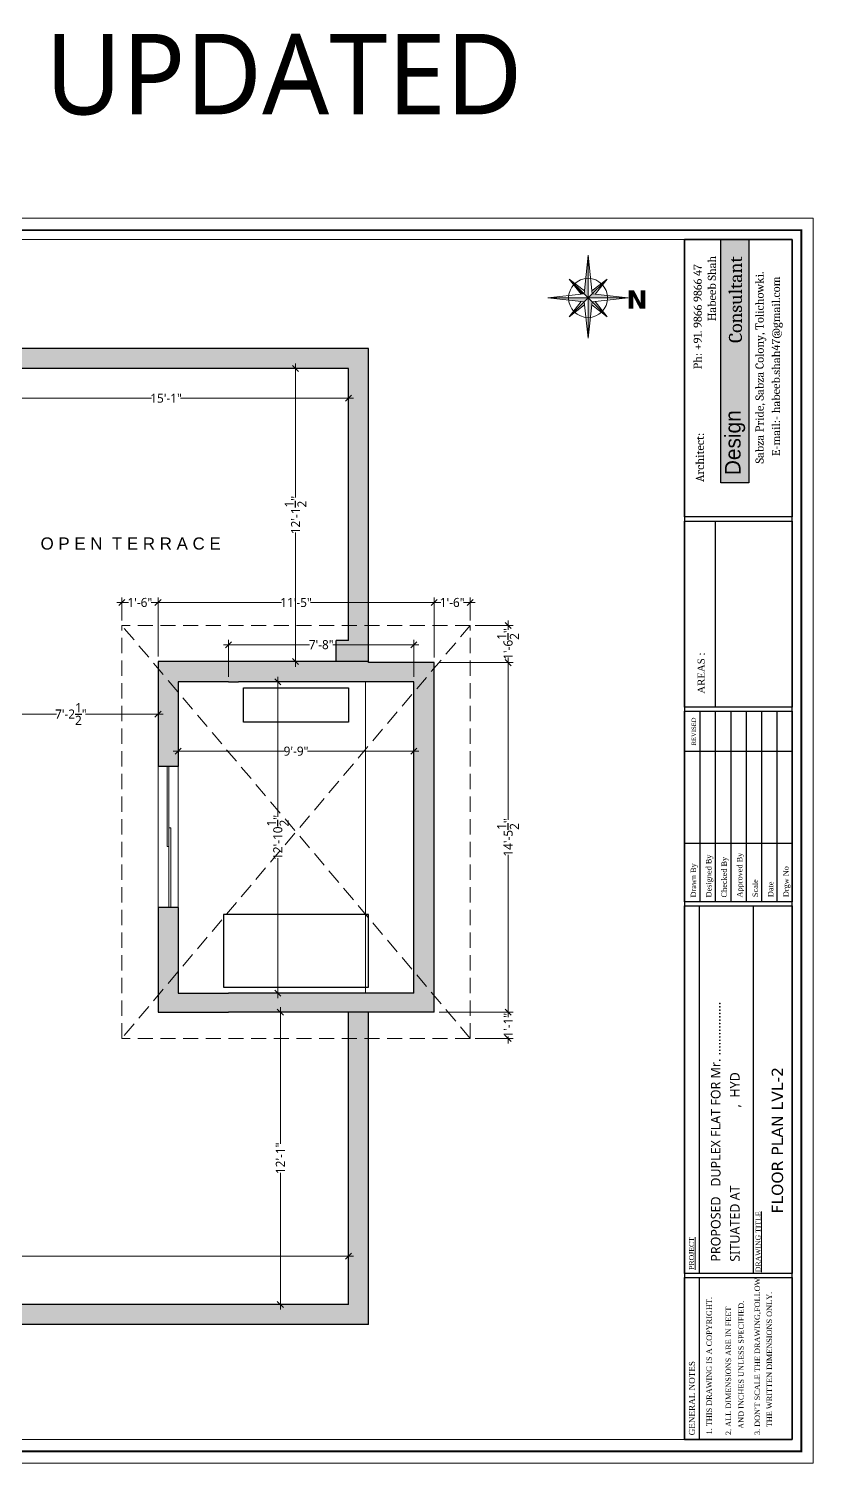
# Model space of a CAD drawing. Header units: inches. Extents: x -179 to 4134, y -2155 to 815.
# Drawn here: x 3745 to 4134, y -1887 to -1175 of the extents above; entities that cross this region are included whole.
import ezdxf
from ezdxf.enums import TextEntityAlignment as Align

# ---------------------------------------------------------------- set-up
doc = ezdxf.new("R2010")
doc.units = ezdxf.units.IN
doc.header["$LTSCALE"] = 5
doc.linetypes.add('DASHED', pattern=[0.75, 0.5, -0.25])
for name, color, linetype, lineweight in [('Balcony', 1, 'Continuous', 13), ('Furniture-New', 217, 'Continuous', 5), ('STEP', 25, 'Continuous', 15), ('text', 7, 'Continuous', 5), ('title', 7, 'Continuous', 5), ('wall', 7, 'Continuous', 30), ('wall hatch', 252, 'Continuous', 5)]:
    doc.layers.add(name, color=color, linetype=linetype, lineweight=lineweight)
doc.styles.add('Cambria', font='Cambria.ttf', dxfattribs={"height": 5})
doc.styles.add('irfan', font='trebuc.ttf')
doc.styles.add('KARUN', font='arial.ttf')
doc.styles.add('OPTIMA', font='vinet.ttf')
doc.styles.add('raj', font='times.ttf')
doc.styles.add('TNR', font='trebuc.ttf')
doc.dimstyles.new('IRFAN', dxfattribs={"dimtxt": 4.5, "dimasz": 3, "dimexe": 2.5, "dimexo": 2.5, "dimgap": 0.09, "dimtad": 0, "dimdec": 1, "dimzin": 3, "dimdsep": 46, "dimlunit": 4, "dimtxsty": 'irfan', "dimblk": 'OBLIQUE', "dimcen": 2, "dimdle": 2.5, "dimclrd": 251, "dimclre": 251, "dimclrt": 7, "dimadec": 0, "dimazin": 0, "dimtm": 1e-09, "dimtfac": 1, "dimtdec": 1, "dimtofl": 0, "dimtmove": 0, "dimatfit": 3, "dimfxl": 2, "dimtolj": 1, "dimtzin": 0, "dimlwd": 0, "dimlwe": -1, "dimarcsym": 0})

# ---------------------------------------------------------------- blocks, each defined once
blk = doc.blocks.new('_Oblique')
at = {"color": 0, "linetype": 'ByBlock', "lineweight": -2}
blk.add_line((-0.5, -0.5), (0.5, 0.5), dxfattribs=at)
blk = doc.blocks.new('*D371')
at = {"layer": 'Defpoints', "color": 0, "lineweight": 25, "ltscale": 0.25, "transparency": 16777216}
for p in [(3722.38, -1358.11), (3722.38, -1358.75), (3903.38, -1358.11)]:
    blk.add_point(p, dxfattribs=at)
at = {"layer": 'Furniture-New', "color": 251, "lineweight": 0, "ltscale": 0.25, "transparency": 16777216}
for p, q in [((3719.88, -1358.75), (3805.69, -1358.75)), ((3905.88, -1358.75), (3820.07, -1358.75))]:
    blk.add_line(p, q, dxfattribs=at)
at = {"layer": 'Furniture-New', "color": 251, "ltscale": 0.25, "transparency": 16777216}
for p, q in [((3722.38, -1360.61), (3722.38, -1361.25)), ((3903.38, -1360.61), (3903.38, -1361.25))]:
    blk.add_line(p, q, dxfattribs=at)
at = {"layer": 'Furniture-New', "color": 251, "lineweight": 0, "ltscale": 0.25, "transparency": 16777216, "xscale": 3, "yscale": 3, "zscale": 3, "rotation": 180}
blk.add_blockref('_Oblique', (3722.38, -1358.75), dxfattribs=at)
at = {"layer": 'Furniture-New', "color": 251, "lineweight": 0, "ltscale": 0.25, "transparency": 16777216, "xscale": 3, "yscale": 3, "zscale": 3}
blk.add_blockref('_Oblique', (3903.38, -1358.75), dxfattribs=at)
at = {"layer": 'Furniture-New', "color": 7, "lineweight": 25, "ltscale": 0.25, "transparency": 16777216, "insert": (3812.88, -1358.75), "char_height": 4.5, "attachment_point": 5, "style": 'irfan'}
blk.add_mtext('\\A1;15\'-1"', dxfattribs=at)
blk = doc.blocks.new('*D372')
at = {"layer": 'Defpoints', "color": 0, "lineweight": 25, "ltscale": 0.25, "transparency": 16777216}
for p in [(3877.18, -1343.99), (3877.18, -1343.99), (3877.18, -1489.49)]:
    blk.add_point(p, dxfattribs=at)
at = {"layer": 'Furniture-New', "color": 251, "lineweight": 0, "ltscale": 0.25, "transparency": 16777216}
for p, q in [((3877.18, -1341.49), (3877.18, -1408.08)), ((3877.18, -1491.99), (3877.18, -1425.4))]:
    blk.add_line(p, q, dxfattribs=at)
at = {"layer": 'Furniture-New', "color": 251, "lineweight": 0, "ltscale": 0.25, "transparency": 16777216, "xscale": 3, "yscale": 3, "zscale": 3}
for p, rotation in [((3877.18, -1343.99), 90), ((3877.18, -1489.49), 270)]:
    blk.add_blockref('_Oblique', p, dxfattribs=dict(at, rotation=rotation))
at = {"layer": 'Furniture-New', "color": 7, "lineweight": 25, "ltscale": 0.25, "transparency": 16777216, "insert": (3877.18, -1416.74), "char_height": 4.5, "attachment_point": 5, "rotation": 90, "style": 'irfan'}
blk.add_mtext('\\A1;12\'-1{\\H1x;\\S1/2;}"', dxfattribs=at)
blk = doc.blocks.new('*D373')
at = {"layer": 'Defpoints', "color": 0, "lineweight": 25, "ltscale": 0.25, "transparency": 16777216}
for p in [(3878.7, -1663.49), (3869.6, -1808.49), (3878.7, -1808.49)]:
    blk.add_point(p, dxfattribs=at)
at = {"layer": 'Furniture-New', "color": 251, "ltscale": 0.25, "transparency": 16777216}
for p, q in [((3876.2, -1663.49), (3867.1, -1663.49)), ((3876.2, -1808.49), (3867.1, -1808.49))]:
    blk.add_line(p, q, dxfattribs=at)
at = {"layer": 'Furniture-New', "color": 251, "lineweight": 0, "ltscale": 0.25, "transparency": 16777216}
for p, q in [((3869.6, -1660.99), (3869.6, -1728.8)), ((3869.6, -1810.99), (3869.6, -1743.18))]:
    blk.add_line(p, q, dxfattribs=at)
at = {"layer": 'Furniture-New', "color": 251, "lineweight": 0, "ltscale": 0.25, "transparency": 16777216, "xscale": 3, "yscale": 3, "zscale": 3}
for p, rotation in [((3869.6, -1663.49), 90), ((3869.6, -1808.49), 270)]:
    blk.add_blockref('_Oblique', p, dxfattribs=dict(at, rotation=rotation))
at = {"layer": 'Furniture-New', "color": 7, "lineweight": 25, "ltscale": 0.25, "transparency": 16777216, "insert": (3869.6, -1735.99), "char_height": 4.5, "attachment_point": 5, "rotation": 90, "style": 'irfan'}
blk.add_mtext('\\A1;12\'-1"', dxfattribs=at)
blk = doc.blocks.new('*D376')
at = {"layer": 'Defpoints', "color": 0, "lineweight": 25, "ltscale": 0.25, "transparency": 16777216}
for p in [(3395.88, -1784.51), (3395.88, -1784.64), (3903.38, -1784.64)]:
    blk.add_point(p, dxfattribs=at)
at = {"layer": 'Furniture-New', "color": 251, "lineweight": 0, "ltscale": 0.25, "transparency": 16777216}
for p, q in [((3393.38, -1784.51), (3640.7, -1784.51)), ((3905.88, -1784.51), (3658.56, -1784.51))]:
    blk.add_line(p, q, dxfattribs=at)
at = {"layer": 'Furniture-New', "color": 251, "ltscale": 0.25, "transparency": 16777216}
for p, q in [((3395.88, -1782.14), (3395.88, -1782.01)), ((3903.38, -1782.14), (3903.38, -1782.01))]:
    blk.add_line(p, q, dxfattribs=at)
at = {"layer": 'Furniture-New', "color": 251, "lineweight": 0, "ltscale": 0.25, "transparency": 16777216, "xscale": 3, "yscale": 3, "zscale": 3, "rotation": 180.0000000000001}
blk.add_blockref('_Oblique', (3395.88, -1784.51), dxfattribs=at)
at = {"layer": 'Furniture-New', "color": 251, "lineweight": 0, "ltscale": 0.25, "transparency": 16777216, "xscale": 3, "yscale": 3, "zscale": 3}
blk.add_blockref('_Oblique', (3903.38, -1784.51), dxfattribs=at)
at = {"layer": 'Furniture-New', "color": 7, "lineweight": 25, "ltscale": 0.25, "transparency": 16777216, "insert": (3649.63, -1784.51), "char_height": 4.5, "attachment_point": 5, "style": 'irfan'}
blk.add_mtext('\\A1;42\'-3{\\H1x;\\S1/2;}"', dxfattribs=at)
blk = doc.blocks.new('*D377')
at = {"layer": 'Defpoints', "color": 0, "lineweight": 25, "ltscale": 0.25, "transparency": 16777216}
for p in [(3867.57, -1499.49), (3867.57, -1653.99), (3868.32, -1653.99)]:
    blk.add_point(p, dxfattribs=at)
at = {"layer": 'Furniture-New', "color": 251, "lineweight": 0, "ltscale": 0.25, "transparency": 16777216}
for p, q in [((3868.32, -1496.99), (3868.32, -1566.45)), ((3868.32, -1656.49), (3868.32, -1587.03))]:
    blk.add_line(p, q, dxfattribs=at)
at = {"layer": 'Furniture-New', "color": 251, "ltscale": 0.25, "transparency": 16777216}
for p, q in [((3870.07, -1499.49), (3870.82, -1499.49)), ((3870.07, -1653.99), (3870.82, -1653.99))]:
    blk.add_line(p, q, dxfattribs=at)
at = {"layer": 'Furniture-New', "color": 251, "lineweight": 0, "ltscale": 0.25, "transparency": 16777216, "xscale": 3, "yscale": 3, "zscale": 3}
for p, rotation in [((3868.32, -1499.49), 90), ((3868.32, -1653.99), 270)]:
    blk.add_blockref('_Oblique', p, dxfattribs=dict(at, rotation=rotation))
at = {"layer": 'Furniture-New', "color": 7, "lineweight": 25, "ltscale": 0.25, "transparency": 16777216, "insert": (3868.32, -1576.74), "char_height": 4.5, "attachment_point": 5, "rotation": 90, "style": 'irfan'}
blk.add_mtext('\\A1;12\'-10{\\H1x;\\S1/2;}"', dxfattribs=at)
blk = doc.blocks.new('*D299')
at = {"layer": 'Defpoints', "color": 0, "lineweight": 25, "ltscale": 0.25, "transparency": 16777216}
for p in [(3935.88, -1481.09), (3843.88, -1499.49), (3935.88, -1499.49)]:
    blk.add_point(p, dxfattribs=at)
at = {"layer": 'wall hatch', "color": 251, "ltscale": 0.25, "transparency": 16777216}
for p, q in [((3843.88, -1496.99), (3843.88, -1478.59)), ((3935.88, -1496.99), (3935.88, -1478.59))]:
    blk.add_line(p, q, dxfattribs=at)
at = {"layer": 'wall hatch', "color": 251, "lineweight": 0, "ltscale": 0.25, "transparency": 16777216}
for p, q in [((3841.38, -1481.09), (3884.14, -1481.09)), ((3938.38, -1481.09), (3895.62, -1481.09))]:
    blk.add_line(p, q, dxfattribs=at)
at = {"layer": 'wall hatch', "color": 251, "lineweight": 0, "ltscale": 0.25, "transparency": 16777216, "xscale": 3, "yscale": 3, "zscale": 3, "rotation": 180}
blk.add_blockref('_Oblique', (3843.88, -1481.09), dxfattribs=at)
at = {"layer": 'wall hatch', "color": 251, "lineweight": 0, "ltscale": 0.25, "transparency": 16777216, "xscale": 3, "yscale": 3, "zscale": 3}
blk.add_blockref('_Oblique', (3935.88, -1481.09), dxfattribs=at)
at = {"layer": 'wall hatch', "color": 7, "ltscale": 0.25, "transparency": 16777216, "insert": (3889.88, -1481.09), "char_height": 4.5, "attachment_point": 5, "style": 'irfan'}
blk.add_mtext('\\A1;7\'-8"', dxfattribs=at)
blk = doc.blocks.new('*D421')
at = {"layer": 'Defpoints', "color": 0, "lineweight": 25, "ltscale": 0.25, "transparency": 16777216}
for p in [(3722.38, -1516.3), (3808.88, -1515.49), (3808.88, -1516.3)]:
    blk.add_point(p, dxfattribs=at)
at = {"layer": 'Furniture-New', "color": 251, "lineweight": 0, "ltscale": 0.25, "transparency": 16777216}
for p, q in [((3719.88, -1515.49), (3758.42, -1515.49)), ((3811.38, -1515.49), (3772.84, -1515.49))]:
    blk.add_line(p, q, dxfattribs=at)
at = {"layer": 'Furniture-New', "color": 251, "ltscale": 0.25, "transparency": 16777216}
for p, q in [((3722.38, -1513.8), (3722.38, -1512.99)), ((3808.88, -1513.8), (3808.88, -1512.99))]:
    blk.add_line(p, q, dxfattribs=at)
at = {"layer": 'Furniture-New', "color": 251, "lineweight": 0, "ltscale": 0.25, "transparency": 16777216, "xscale": 3, "yscale": 3, "zscale": 3, "rotation": 180}
blk.add_blockref('_Oblique', (3722.38, -1515.49), dxfattribs=at)
at = {"layer": 'Furniture-New', "color": 251, "lineweight": 0, "ltscale": 0.25, "transparency": 16777216, "xscale": 3, "yscale": 3, "zscale": 3}
blk.add_blockref('_Oblique', (3808.88, -1515.49), dxfattribs=at)
at = {"layer": 'Furniture-New', "color": 7, "lineweight": 25, "ltscale": 0.25, "transparency": 16777216, "insert": (3765.63, -1515.49), "char_height": 4.5, "attachment_point": 5, "style": 'irfan'}
blk.add_mtext('\\A1;7\'-2{\\H1x;\\S1/2;}"', dxfattribs=at)
blk = doc.blocks.new('*D422')
at = {"layer": 'Defpoints', "color": 0, "lineweight": 25, "ltscale": 0.25, "transparency": 16777216}
for p in [(3818.88, -1530), (3935.88, -1530), (3935.88, -1533.94)]:
    blk.add_point(p, dxfattribs=at)
at = {"layer": 'Furniture-New', "color": 251, "lineweight": 0, "ltscale": 0.25, "transparency": 16777216}
for p, q in [((3816.38, -1533.94), (3871.62, -1533.94)), ((3938.38, -1533.94), (3883.13, -1533.94))]:
    blk.add_line(p, q, dxfattribs=at)
at = {"layer": 'Furniture-New', "color": 251, "ltscale": 0.25, "transparency": 16777216}
for p, q in [((3818.88, -1532.5), (3818.88, -1536.44)), ((3935.88, -1532.5), (3935.88, -1536.44))]:
    blk.add_line(p, q, dxfattribs=at)
at = {"layer": 'Furniture-New', "color": 251, "lineweight": 0, "ltscale": 0.25, "transparency": 16777216, "xscale": 3, "yscale": 3, "zscale": 3, "rotation": 180}
blk.add_blockref('_Oblique', (3818.88, -1533.94), dxfattribs=at)
at = {"layer": 'Furniture-New', "color": 251, "lineweight": 0, "ltscale": 0.25, "transparency": 16777216, "xscale": 3, "yscale": 3, "zscale": 3}
blk.add_blockref('_Oblique', (3935.88, -1533.94), dxfattribs=at)
at = {"layer": 'Furniture-New', "color": 7, "lineweight": 25, "ltscale": 0.25, "transparency": 16777216, "insert": (3877.38, -1533.94), "char_height": 4.5, "attachment_point": 5, "style": 'irfan'}
blk.add_mtext('\\A1;9\'-9"', dxfattribs=at)
blk = doc.blocks.new('*D423')
at = {"layer": 'Defpoints', "color": 0, "lineweight": 25, "ltscale": 0.25, "transparency": 16777216}
for p in [(3945.88, -1460.15), (3963.88, -1471.49), (3945.88, -1489.99)]:
    blk.add_point(p, dxfattribs=at)
at = {"layer": 'Furniture-New', "color": 251, "ltscale": 0.25, "transparency": 16777216}
for p, q in [((3945.88, -1487.49), (3945.88, -1457.65)), ((3963.88, -1468.99), (3963.88, -1457.65))]:
    blk.add_line(p, q, dxfattribs=at)
at = {"layer": 'Furniture-New', "color": 251, "lineweight": 0, "ltscale": 0.25, "transparency": 16777216}
for p, q in [((3943.38, -1460.15), (3949.31, -1460.15)), ((3966.38, -1460.15), (3960.44, -1460.15))]:
    blk.add_line(p, q, dxfattribs=at)
at = {"layer": 'Furniture-New', "color": 251, "lineweight": 0, "ltscale": 0.25, "transparency": 16777216, "xscale": 3, "yscale": 3, "zscale": 3, "rotation": 180}
blk.add_blockref('_Oblique', (3945.88, -1460.15), dxfattribs=at)
at = {"layer": 'Furniture-New', "color": 251, "lineweight": 0, "ltscale": 0.25, "transparency": 16777216, "xscale": 3, "yscale": 3, "zscale": 3}
blk.add_blockref('_Oblique', (3963.88, -1460.15), dxfattribs=at)
at = {"layer": 'Furniture-New', "color": 7, "lineweight": 25, "ltscale": 0.25, "transparency": 16777216, "insert": (3954.88, -1460.15), "char_height": 4.5, "attachment_point": 5, "style": 'irfan'}
blk.add_mtext('\\A1;1\'-6"', dxfattribs=at)
blk = doc.blocks.new('*D424')
at = {"layer": 'Defpoints', "color": 0, "lineweight": 25, "ltscale": 0.25, "transparency": 16777216}
for p in [(3808.88, -1460.15), (3808.88, -1489.49), (3945.88, -1489.99)]:
    blk.add_point(p, dxfattribs=at)
at = {"layer": 'Furniture-New', "color": 251, "ltscale": 0.25, "transparency": 16777216}
for p, q in [((3808.88, -1486.99), (3808.88, -1457.65)), ((3945.88, -1487.49), (3945.88, -1457.65))]:
    blk.add_line(p, q, dxfattribs=at)
at = {"layer": 'Furniture-New', "color": 251, "lineweight": 0, "ltscale": 0.25, "transparency": 16777216}
for p, q in [((3806.38, -1460.15), (3870.19, -1460.15)), ((3948.38, -1460.15), (3884.57, -1460.15))]:
    blk.add_line(p, q, dxfattribs=at)
at = {"layer": 'Furniture-New', "color": 251, "lineweight": 0, "ltscale": 0.25, "transparency": 16777216, "xscale": 3, "yscale": 3, "zscale": 3, "rotation": 180}
blk.add_blockref('_Oblique', (3808.88, -1460.15), dxfattribs=at)
at = {"layer": 'Furniture-New', "color": 251, "lineweight": 0, "ltscale": 0.25, "transparency": 16777216, "xscale": 3, "yscale": 3, "zscale": 3}
blk.add_blockref('_Oblique', (3945.88, -1460.15), dxfattribs=at)
at = {"layer": 'Furniture-New', "color": 7, "lineweight": 25, "ltscale": 0.25, "transparency": 16777216, "insert": (3877.38, -1460.15), "char_height": 4.5, "attachment_point": 5, "style": 'irfan'}
blk.add_mtext('\\A1;11\'-5"', dxfattribs=at)
blk = doc.blocks.new('*D425')
at = {"layer": 'Defpoints', "color": 0, "lineweight": 25, "ltscale": 0.25, "transparency": 16777216}
for p in [(3790.88, -1460.15), (3790.88, -1471.49), (3808.88, -1489.49)]:
    blk.add_point(p, dxfattribs=at)
at = {"layer": 'Furniture-New', "color": 251, "ltscale": 0.25, "transparency": 16777216}
for p, q in [((3790.88, -1468.99), (3790.88, -1457.65)), ((3808.88, -1486.99), (3808.88, -1457.65))]:
    blk.add_line(p, q, dxfattribs=at)
at = {"layer": 'Furniture-New', "color": 251, "lineweight": 0, "ltscale": 0.25, "transparency": 16777216}
for p, q in [((3788.38, -1460.15), (3794.31, -1460.15)), ((3811.38, -1460.15), (3805.44, -1460.15))]:
    blk.add_line(p, q, dxfattribs=at)
at = {"layer": 'Furniture-New', "color": 251, "lineweight": 0, "ltscale": 0.25, "transparency": 16777216, "xscale": 3, "yscale": 3, "zscale": 3, "rotation": 180}
blk.add_blockref('_Oblique', (3790.88, -1460.15), dxfattribs=at)
at = {"layer": 'Furniture-New', "color": 251, "lineweight": 0, "ltscale": 0.25, "transparency": 16777216, "xscale": 3, "yscale": 3, "zscale": 3}
blk.add_blockref('_Oblique', (3808.88, -1460.15), dxfattribs=at)
at = {"layer": 'Furniture-New', "color": 7, "lineweight": 25, "ltscale": 0.25, "transparency": 16777216, "insert": (3799.88, -1460.15), "char_height": 4.5, "attachment_point": 5, "style": 'irfan'}
blk.add_mtext('\\A1;1\'-6"', dxfattribs=at)
blk = doc.blocks.new('*D426')
at = {"layer": 'Defpoints', "color": 0, "lineweight": 25, "ltscale": 0.25, "transparency": 16777216}
for p in [(3963.88, -1471.49), (3945.88, -1489.99), (3982.62, -1489.99)]:
    blk.add_point(p, dxfattribs=at)
at = {"layer": 'Furniture-New', "color": 251, "ltscale": 0.25, "transparency": 16777216}
for p, q in [((3966.38, -1471.49), (3985.12, -1471.49)), ((3948.38, -1489.99), (3985.12, -1489.99))]:
    blk.add_line(p, q, dxfattribs=at)
at = {"layer": 'Furniture-New', "color": 251, "lineweight": 0, "ltscale": 0.25, "transparency": 16777216}
for p, q in [((3982.62, -1468.99), (3982.62, -1473.71)), ((3982.62, -1492.49), (3982.62, -1487.78))]:
    blk.add_line(p, q, dxfattribs=at)
at = {"layer": 'Furniture-New', "color": 251, "lineweight": 0, "ltscale": 0.25, "transparency": 16777216, "xscale": 3, "yscale": 3, "zscale": 3}
for p, rotation in [((3982.62, -1471.49), 90), ((3982.62, -1489.99), 270)]:
    blk.add_blockref('_Oblique', p, dxfattribs=dict(at, rotation=rotation))
at = {"layer": 'Furniture-New', "color": 7, "lineweight": 25, "ltscale": 0.25, "transparency": 16777216, "insert": (3982.62, -1480.74), "char_height": 4.5, "attachment_point": 5, "rotation": 90, "style": 'irfan'}
blk.add_mtext('\\A1;1\'-6{\\H1x;\\S1/2;}"', dxfattribs=at)
blk = doc.blocks.new('*D427')
at = {"layer": 'Defpoints', "color": 0, "lineweight": 25, "ltscale": 0.25, "transparency": 16777216}
for p in [(3945.88, -1489.99), (3945.88, -1663.49), (3982.62, -1663.49)]:
    blk.add_point(p, dxfattribs=at)
at = {"layer": 'Furniture-New', "color": 251, "lineweight": 0, "ltscale": 0.25, "transparency": 16777216}
for p, q in [((3982.62, -1487.49), (3982.62, -1568.08)), ((3982.62, -1665.99), (3982.62, -1585.4))]:
    blk.add_line(p, q, dxfattribs=at)
at = {"layer": 'Furniture-New', "color": 251, "ltscale": 0.25, "transparency": 16777216}
for p, q in [((3948.38, -1489.99), (3985.12, -1489.99)), ((3948.38, -1663.49), (3985.12, -1663.49))]:
    blk.add_line(p, q, dxfattribs=at)
at = {"layer": 'Furniture-New', "color": 251, "lineweight": 0, "ltscale": 0.25, "transparency": 16777216, "xscale": 3, "yscale": 3, "zscale": 3}
for p, rotation in [((3982.62, -1489.99), 90), ((3982.62, -1663.49), 270)]:
    blk.add_blockref('_Oblique', p, dxfattribs=dict(at, rotation=rotation))
at = {"layer": 'Furniture-New', "color": 7, "lineweight": 25, "ltscale": 0.25, "transparency": 16777216, "insert": (3982.62, -1576.74), "char_height": 4.5, "attachment_point": 5, "rotation": 90, "style": 'irfan'}
blk.add_mtext('\\A1;14\'-5{\\H1x;\\S1/2;}"', dxfattribs=at)
blk = doc.blocks.new('*D428')
at = {"layer": 'Defpoints', "color": 0, "lineweight": 25, "ltscale": 0.25, "transparency": 16777216}
for p in [(3945.88, -1663.49), (3963.88, -1676.49), (3982.62, -1676.49)]:
    blk.add_point(p, dxfattribs=at)
at = {"layer": 'Furniture-New', "color": 251, "ltscale": 0.25, "transparency": 16777216}
for p, q in [((3948.38, -1663.49), (3985.12, -1663.49)), ((3966.38, -1676.49), (3985.12, -1676.49))]:
    blk.add_line(p, q, dxfattribs=at)
at = {"layer": 'Furniture-New', "color": 251, "lineweight": 0, "ltscale": 0.25, "transparency": 16777216}
for p, q in [((3982.62, -1660.99), (3982.62, -1664.43)), ((3982.62, -1678.99), (3982.62, -1675.56))]:
    blk.add_line(p, q, dxfattribs=at)
at = {"layer": 'Furniture-New', "color": 251, "lineweight": 0, "ltscale": 0.25, "transparency": 16777216, "xscale": 3, "yscale": 3, "zscale": 3}
for p, rotation in [((3982.62, -1663.49), 90), ((3982.62, -1676.49), 270)]:
    blk.add_blockref('_Oblique', p, dxfattribs=dict(at, rotation=rotation))
at = {"layer": 'Furniture-New', "color": 7, "lineweight": 25, "ltscale": 0.25, "transparency": 16777216, "insert": (3982.62, -1669.99), "char_height": 4.5, "attachment_point": 5, "rotation": 90, "style": 'irfan'}
blk.add_mtext('\\A1;1\'-1"', dxfattribs=at)

msp = doc.modelspace()

# ---------------------------------------------------------------- hatches: boundary and pattern name
at = {"layer": 'text'}
h = msp.add_hatch(color=252, dxfattribs=at)
h.dxf.hatch_style = 1
h.paths.add_polyline_path([(4088.26, -1400.72), (4088.26, -1279.9), (4102.17, -1279.9), (4102.17, -1400.72)])
at = {"layer": 'title'}
h = msp.add_hatch(color=5, dxfattribs=at)
h.paths.add_polyline_path([(4022.34, -1308.99), (4020.34, -1310.98), (4002.37, -1308.99)])
h.paths.add_polyline_path([(4020.34, -1310.98), (4020.51, -1312.47), (4012.93, -1318.4)])
h.paths.add_polyline_path([(4022.34, -1308.99), (4024.33, -1310.98), (4022.34, -1328.95)])
h.paths.add_polyline_path([(4024.33, -1310.98), (4025.82, -1310.82), (4031.75, -1318.4)])
h.paths.add_polyline_path([(4022.34, -1308.99), (4024.33, -1306.99), (4042.3, -1308.99)])
h.paths.add_polyline_path([(4024.33, -1306.99), (4024.17, -1305.5), (4031.75, -1299.58)])
h.paths.add_polyline_path([(4022.34, -1287.81), (4022.34, -1308.99), (4020.34, -1306.99)])
msp.add_hatch(color=256, dxfattribs=at).paths.add_polyline_path([(4020.34, -1306.99), (4018.85, -1307.16), (4012.93, -1299.58)])
at = {"layer": 'wall hatch', "ltscale": 0.25}
h = msp.add_hatch(color=256, dxfattribs=at)
h.dxf.hatch_style = 1
h.paths.add_polyline_path([(3913.38, -1333.99), (3722.38, -1333.99), (3722.38, -1343.99), (3903.38, -1343.99), (3903.38, -1478.99), (3897.38, -1478.99), (3897.38, -1489.49), (3913.38, -1489.49)])
h.paths.add_polyline_path([(3913.38, -1663.49), (3903.38, -1663.49), (3903.38, -1808.49), (3722.88, -1808.49), (3722.88, -1813.49), (3587.88, -1813.49), (3587.88, -1818.49), (3913.38, -1818.49)])
h.paths.add_polyline_path([(3587.88, -1808.49), (3395.88, -1808.49), (3395.88, -1578.99), (3385.88, -1578.99), (3385.88, -1813.49), (3385.88, -1818.49), (3587.88, -1818.49), (3587.88, -1813.49)])
h = msp.add_hatch(color=256, dxfattribs=at)
h.dxf.hatch_style = 1
h.paths.add_polyline_path([(3945.88, -1492.82), (3945.88, -1489.99), (3913.38, -1489.99), (3913.38, -1489.49), (3843.88, -1489.49), (3808.88, -1489.49), (3808.88, -1492.82), (3818.88, -1504.67), (3818.88, -1499.49), (3843.88, -1499.49), (3848.88, -1499.49), (3935.88, -1499.49), (3935.88, -1504.67)])
h.paths.add_polyline_path([(3818.88, -1504.67), (3808.88, -1492.82), (3808.88, -1541.49), (3818.88, -1541.49)])
h.paths.add_polyline_path([(3818.88, -1611.49), (3808.88, -1611.49), (3808.88, -1655.16), (3818.88, -1643.31)])
h.paths.add_polyline_path([(3945.88, -1655.16), (3935.88, -1643.31), (3935.88, -1653.99), (3843.88, -1653.99), (3818.88, -1653.99), (3818.88, -1643.31), (3808.88, -1655.16), (3808.88, -1663.49), (3843.88, -1663.49), (3913.38, -1663.49), (3945.88, -1663.49)])
h = msp.add_hatch(color=256, dxfattribs=at)
h.dxf.hatch_style = 1
h.paths.add_polyline_path([(3945.88, -1489.99), (3913.38, -1489.99), (3845.38, -1489.49), (3845.38, -1499.49), (3850.38, -1499.49), (3935.88, -1499.49), (3935.88, -1653.99), (3845.38, -1653.99), (3845.38, -1663.49), (3913.38, -1663.49), (3945.88, -1663.49)])

# ---------------------------------------------------------------- linework, layer by layer
msp.add_lwpolyline([(4088.26, -1400.72), (4088.26, -1279.9), (4102.17, -1279.9), (4102.17, -1400.72)], close=True)
at = {"layer": 'Balcony', "color": 251, "linetype": 'DASHED', "ltscale": 3}
for p, q in [((3963.88, -1471.49), (3790.88, -1471.49)), ((3790.88, -1676.49), (3790.88, -1471.49)), ((3963.88, -1471.49), (3790.88, -1676.49)), ((3963.88, -1676.49), (3790.88, -1471.49)), ((3963.88, -1676.49), (3963.88, -1471.49)), ((3963.88, -1676.49), (3790.88, -1676.49))]:
    msp.add_line(p, q, dxfattribs=at)
at = {"layer": 'Furniture-New', "lineweight": -2, "ltscale": 0.25}
for points in [[(3851.38, -1502.49), (3903.38, -1502.49), (3903.38, -1519.49), (3851.38, -1519.49), (3851.38, -1502.49)], [(3877.38, -1650.99), (3913.38, -1650.99), (3913.38, -1614.99), (3841.38, -1614.99), (3841.38, -1650.99), (3877.38, -1650.99)]]:
    msp.add_lwpolyline(points, dxfattribs=at)
at = {"layer": 'STEP', "ltscale": 0.2}
msp.add_line((3911.88, -1653.99), (3911.88, -1499.49), dxfattribs=at)
at = {"layer": 'title'}
for p, q in [((4020.34, -1306.99), (4022.34, -1287.81)), ((4024.33, -1306.99), (4022.34, -1287.81)), ((4022.34, -1308.99), (4022.34, -1287.81)), ((4012.93, -1299.58), (4018.85, -1307.16)), ((4012.93, -1299.58), (4020.51, -1305.5)), ((4020.34, -1306.99), (4012.93, -1299.58)), ((4022.34, -1308.99), (4031.75, -1299.58)), ((4031.75, -1299.58), (4024.17, -1305.5)), ((4031.75, -1299.58), (4025.82, -1307.16)), ((4002.37, -1308.99), (4020.34, -1306.99)), ((4022.34, -1308.99), (4002.37, -1308.99)), ((4002.37, -1308.99), (4020.34, -1310.98)), ((4020.34, -1306.99), (4022.34, -1308.99)), ((4020.34, -1310.98), (4022.34, -1308.99)), ((4022.34, -1308.99), (4024.33, -1306.99)), ((4022.34, -1308.99), (4042.3, -1308.99)), ((4022.34, -1308.99), (4022.34, -1328.95)), ((4024.33, -1310.98), (4022.34, -1308.99)), ((4024.33, -1306.99), (4042.3, -1308.99)), ((4024.33, -1310.98), (4042.3, -1308.99)), ((4012.93, -1318.4), (4018.85, -1310.82)), ((4020.34, -1310.98), (4012.93, -1318.4)), ((4012.93, -1318.4), (4020.51, -1312.47)), ((4022.34, -1328.95), (4020.34, -1310.98)), ((4022.34, -1328.95), (4024.33, -1310.98)), ((4031.75, -1318.4), (4024.17, -1312.47)), ((4024.33, -1310.98), (4031.75, -1318.4)), ((4031.75, -1318.4), (4025.82, -1310.82))]:
    msp.add_line(p, q, dxfattribs=at)
at = {"layer": 'title', "lineweight": 25}
for p, q in [((4085.5, -1419.7), (4085.5, -1512.08)), ((4077.88, -1514.08), (4077.88, -1608.67)), ((4085.5, -1514.08), (4085.5, -1608.67)), ((4093.12, -1514.08), (4093.12, -1608.67)), ((4100.75, -1514.08), (4100.75, -1608.67)), ((4108.37, -1514.08), (4108.37, -1608.67)), ((4115.99, -1514.08), (4115.99, -1608.67)), ((4070.35, -1533.87), (4123.7, -1533.87)), ((4070.26, -1579.65), (4123.61, -1579.65))]:
    msp.add_line(p, q, dxfattribs=at)
at = {"layer": 'title', "linetype": 'Continuous', "lineweight": -3}
for p, q in [((4077.65, -1793.1), (4077.65, -1610.68)), ((4104.44, -1793.1), (4104.44, -1610.68)), ((4077.65, -1875.48), (4077.65, -1795.1))]:
    msp.add_line(p, q, dxfattribs=at)
at = {"layer": 'title'}
for points in [[(4134.13, -1887.37), (4134.13, -1269.38), (3260.12, -1269.38), (3260.12, -1887.37)], [(4123.61, -1279.9), (3270.63, -1279.9), (3270.63, -1875.48), (4123.61, -1875.48)]]:
    msp.add_lwpolyline(points, close=True, dxfattribs=at)
at = {"layer": 'title', "color": 7, "linetype": 'Continuous', "const_width": 0.902}
msp.add_lwpolyline([(4128.2, -1275.32), (3266.05, -1275.32), (3266.05, -1881.44), (4128.2, -1881.44)], close=True, dxfattribs=at)
at = {"layer": 'title', "lineweight": -3}
for points in [[(4070.26, -1417.69), (4070.26, -1279.9), (4123.61, -1279.9), (4123.61, -1417.69)], [(4070.26, -1279.9), (4070.26, -1875.48), (4123.61, -1875.48), (4123.61, -1279.9)], [(4070.26, -1512.08), (4070.26, -1419.7), (4123.61, -1419.7), (4123.61, -1512.08)], [(4070.26, -1608.67), (4070.26, -1514.08), (4123.61, -1514.08), (4123.61, -1608.67)]]:
    msp.add_lwpolyline(points, close=True, dxfattribs=at)
at = {"layer": 'title', "linetype": 'Continuous', "lineweight": -3}
for points in [[(4070.26, -1793.1), (4070.26, -1610.68), (4123.61, -1610.68), (4123.61, -1793.1)], [(4070.26, -1875.48), (4070.26, -1795.1), (4123.61, -1795.1), (4123.61, -1875.48)]]:
    msp.add_lwpolyline(points, close=True, dxfattribs=at)
at = {"layer": 'title'}
msp.add_circle((4022.34, -1308.99), 9.69, dxfattribs=at)
at = {"layer": 'wall', "ltscale": 0.25}
for p, q in [((3913.38, -1333.99), (3717.38, -1333.99)), ((3913.38, -1489.99), (3913.38, -1333.99)), ((3903.38, -1343.99), (3722.38, -1343.99)), ((3903.38, -1478.99), (3903.38, -1343.99)), ((3903.38, -1478.99), (3897.38, -1478.99)), ((3897.38, -1489.49), (3897.38, -1478.99)), ((3843.88, -1489.49), (3808.88, -1489.49)), ((3808.88, -1489.49), (3808.88, -1541.49)), ((3913.38, -1489.49), (3843.88, -1489.49)), ((3945.88, -1489.99), (3913.38, -1489.99)), ((3945.88, -1663.49), (3945.88, -1489.99)), ((3843.88, -1499.49), (3818.88, -1499.49)), ((3818.88, -1499.49), (3818.88, -1541.49)), ((3843.88, -1499.49), (3848.88, -1499.49)), ((3935.88, -1499.49), (3848.88, -1499.49)), ((3935.88, -1653.99), (3935.88, -1499.49)), ((3818.88, -1541.49), (3808.88, -1541.49)), ((3808.88, -1611.49), (3808.88, -1663.49)), ((3818.88, -1611.49), (3808.88, -1611.49)), ((3818.88, -1611.49), (3818.88, -1653.99)), ((3818.88, -1653.99), (3843.88, -1653.99)), ((3935.88, -1653.99), (3843.88, -1653.99)), ((3808.88, -1663.49), (3843.88, -1663.49)), ((3890.38, -1663.49), (3843.88, -1663.49)), ((3913.38, -1663.49), (3843.88, -1663.49)), ((3903.38, -1808.49), (3903.38, -1663.49)), ((3945.88, -1663.49), (3913.38, -1663.49)), ((3913.38, -1818.49), (3913.38, -1663.49)), ((3903.38, -1808.49), (3722.88, -1808.49)), ((3913.38, -1818.49), (3587.88, -1818.49))]:
    msp.add_line(p, q, dxfattribs=at)
at = {"layer": 'wall', "lineweight": 9, "ltscale": 0.25}
for p, q in [((3808.88, -1541.49), (3808.88, -1611.49)), ((3818.88, -1541.49), (3818.88, -1611.49))]:
    msp.add_line(p, q, dxfattribs=at)
at = {"layer": 'wall', "color": 152, "lineweight": 9, "ltscale": 0.25, "true_color": 0x2776bb}
for p, q in [((3813.43, -1541.49), (3813.43, -1572.5)), ((3814.32, -1541.49), (3813.43, -1541.49)), ((3814.32, -1581.31), (3814.32, -1541.49)), ((3813.43, -1572.5), (3813.43, -1581.31)), ((3814.32, -1571.93), (3814.32, -1606.17)), ((3815.21, -1571.93), (3814.32, -1571.93)), ((3815.21, -1611.49), (3815.21, -1571.93)), ((3813.43, -1581.31), (3814.32, -1581.31)), ((3814.32, -1606.17), (3814.32, -1611.49)), ((3814.32, -1611.49), (3815.21, -1611.49))]:
    msp.add_line(p, q, dxfattribs=at)

# ---------------------------------------------------------------- texts
at = {"layer": 'text', "lineweight": 25, "insert": (3839.82, -1433.94), "char_height": 6, "width": 89.0327, "attachment_point": 9, "style": 'KARUN'}
msp.add_mtext('\\A1;\\pxqc,t7,10;O P E N  T E R R A C E', dxfattribs=at)
at = {"layer": 'title', "style": 'Cambria'}
for s, height, p in [('Habeeb Shah', 4.0503, (4085.82, -1320.47)), ('Consultant ', 6.449, (4098.72, -1331.31)), ('Ph: +91. 9866 9866 47', 4.0503, (4078.76, -1344.44)), ('Sabza Pride, Sabza Colony, Tolichowki.', 4.0503, (4109.49, -1391.15)), ('E-mail:- habeeb.shah47@gmail.com', 4.0503, (4117.61, -1387.54)), ('Architect:', 4.05, (4079.83, -1400.34))]:
    msp.add_text(s, height=height, rotation=90, dxfattribs=at).set_placement(p)
at = {"layer": 'title', "color": 1, "style": 'OPTIMA'}
msp.add_text('Design', height=7.739, rotation=90, dxfattribs=at).set_placement((4098.02, -1396.94))
at = {"layer": 'title', "style": 'raj'}
for s, height, p in [('AREAS :', 3.55, (4076.7, -1505.38)), ('REVISED', 2.148, (4073.73, -1531.07)), ('Designed By', 2.6844, (4080.91, -1606.53)), ('Checked By', 2.684, (4088.53, -1606.53)), ('Approved By', 2.6844, (4096.23, -1606.53)), ('Drawn By', 2.684, (4073.29, -1606.53)), ('Drgw No', 2.684, (4119.22, -1606.36)), ('Scale ', 2.684, (4103.97, -1606.36)), ('Date', 2.684, (4111.6, -1606.36))]:
    msp.add_text(s, height=height, rotation=90, dxfattribs=at).set_placement(p, align=Align.TOP_LEFT)
at = {"layer": 'title', "attachment_point": 3, "line_spacing_factor": 1.200437, "style": 'TNR'}
for s, insert, char_height, width, rotation in [('\\pxql;{\\fVerdana|b1|i0|c0|p34;\\C1;N}', (3755.99, -1314.35), 9.0861, 295.8367, 180), ('\\pxql;PROPOSED   DUPLEX FLAT FOR Mr. ................ \\PSITUATED AT                        ,  HYD', (4083.31, -1612.65), 4.7571, 174.6611, 90)]:
    msp.add_mtext(s, dxfattribs=dict(at, insert=insert, char_height=char_height, width=width, rotation=rotation))
at = {"layer": 'title', "lineweight": 15, "insert": (4113.48, -1768.28), "char_height": 5.6233, "width": 237.7109, "attachment_point": 1, "rotation": 90, "line_spacing_factor": 0.80054, "style": 'raj'}
msp.add_mtext('{\\fVerdana|b0|i0|c0|p34;  FLOOR PLAN LVL-2}', dxfattribs=at)
at = {"layer": 'title', "linetype": 'Continuous', "attachment_point": 2, "rotation": 90, "style": 'raj'}
for s, insert, char_height, width in [('\\A1;\\pxql;{\\LDRAWING TITLE}', (4105.48, -1763.08), 2.5122, 58.8322), ('\\A1;\\pxql;{\\LPROJECT}', (4072.45, -1761.91), 2.5122, 58.8322), ('\\A1;\\pxql;GENERAL NOTES', (4072.38, -1838.37), 2.9984, 70.2183)]:
    msp.add_mtext(s, dxfattribs=dict(at, insert=insert, char_height=char_height, width=width))
at = {"layer": 'title', "char_height": 2.6844, "attachment_point": 1, "rotation": 90, "style": 'raj'}
for s, insert, width in [("\\A1;3. DON'T SCALE THE DRAWING,FOLLOW ", (4104.99, -1873.38), 143.3386), ('\\A1;{\\fTimes New Roman|b0|i0|c0|p18;1. THIS DRAWING IS A COPYRIGHT.}', (4081.1, -1873.04), 118.8722), ('\\A1;AND INCHES UNLESS SPECIFIED.', (4096.96, -1870.25), 143.3386), ('\\A1;THE WRITTEN DIMENSIONS ONLY. ', (4110.97, -1869.45), 143.3386), ('\\A1;2. ALL DIMENSIONS ARE IN FEET ', (4090.65, -1873.38), 132.402)]:
    msp.add_mtext(s, dxfattribs=dict(at, insert=insert, width=width))
at = {"layer": 'wall hatch', "lineweight": -2, "ltscale": 0.25, "style": 'irfan'}
msp.add_text('Furniture layout UPDATED', height=40, dxfattribs=at).set_placement((3345.75, -1217.92))

# ---------------------------------------------------------------- dimensions: what is measured, and where the dimension line sits
at = {"layer": 'Furniture-New', "lineweight": 25, "ltscale": 0.25}
for p1, p2, distance, picture, middle in [((3877.18, -1489.49), (3877.18, -1343.99), 0, '*D372', (3877.18, -1416.74)), ((3903.38, -1358.11), (3722.38, -1358.11), 0.65, '*D371', (3812.88, -1358.75)), ((3867.57, -1499.49), (3867.57, -1653.99), 0.75, '*D377', (3868.32, -1576.74)), ((3878.7, -1663.49), (3878.7, -1808.49), -9.1, '*D373', (3869.6, -1735.99)), ((3903.38, -1784.64), (3395.88, -1784.64), -0.13, '*D376', (3649.63, -1784.51))]:
    dim = msp.add_aligned_dim(p1=p1, p2=p2, distance=distance, dimstyle='IRFAN', override={"dimpost": '\\X'}, dxfattribs=at)
    dim.commit()
    dim.dimension.update_dxf_attribs({"geometry": picture, "text_midpoint": middle})
for base, p1, p2, override, picture, middle in [((3790.88, -1460.15), (3808.88, -1489.49), (3790.88, -1471.49), {"dimpost": '\\X', "dimtmove": 1}, '*D425', (3799.88, -1460.15)), ((3808.88, -1460.15), (3945.88, -1489.99), (3808.88, -1489.49), {"dimpost": '\\X', "dimtmove": 1}, '*D424', (3877.38, -1460.15)), ((3945.88, -1460.15), (3963.88, -1471.49), (3945.88, -1489.99), {"dimpost": '\\X'}, '*D423', (3954.88, -1460.15)), ((3808.88, -1515.49), (3722.38, -1516.3), (3808.88, -1516.3), {"dimpost": '\\X'}, '*D421', (3765.63, -1515.49)), ((3935.88, -1533.94), (3818.88, -1530), (3935.88, -1530), {"dimpost": '\\X'}, '*D422', (3877.38, -1533.94))]:
    dim = msp.add_linear_dim(base=base, p1=p1, p2=p2, dimstyle='IRFAN', override=override, dxfattribs=at)
    dim.commit()
    dim.dimension.update_dxf_attribs({"geometry": picture, "text_midpoint": middle})
for base, p1, p2, override, picture, middle in [((3982.62, -1489.99), (3963.88, -1471.49), (3945.88, -1489.99), {"dimpost": '\\X'}, '*D426', (3982.62, -1480.74)), ((3982.62, -1663.49), (3945.88, -1489.99), (3945.88, -1663.49), {"dimpost": '\\X', "dimtmove": 1}, '*D427', (3982.62, -1576.74)), ((3982.62, -1676.49), (3945.88, -1663.49), (3963.88, -1676.49), {"dimpost": '\\X', "dimtmove": 1}, '*D428', (3982.62, -1669.99))]:
    dim = msp.add_linear_dim(base=base, p1=p1, p2=p2, angle=90, dimstyle='IRFAN', override=override, dxfattribs=at)
    dim.commit()
    dim.dimension.update_dxf_attribs({"geometry": picture, "text_midpoint": middle})
at = {"layer": 'wall hatch', "ltscale": 0.25}
dim = msp.add_linear_dim(base=(3935.88, -1481.09), p1=(3843.88, -1499.49), p2=(3935.88, -1499.49), dimstyle='IRFAN', override={"dimpost": '\\X'}, dxfattribs=at)
dim.commit()
dim.dimension.update_dxf_attribs({"geometry": '*D299', "text_midpoint": (3889.88, -1481.09)})

doc.saveas('drawing.dxf')
